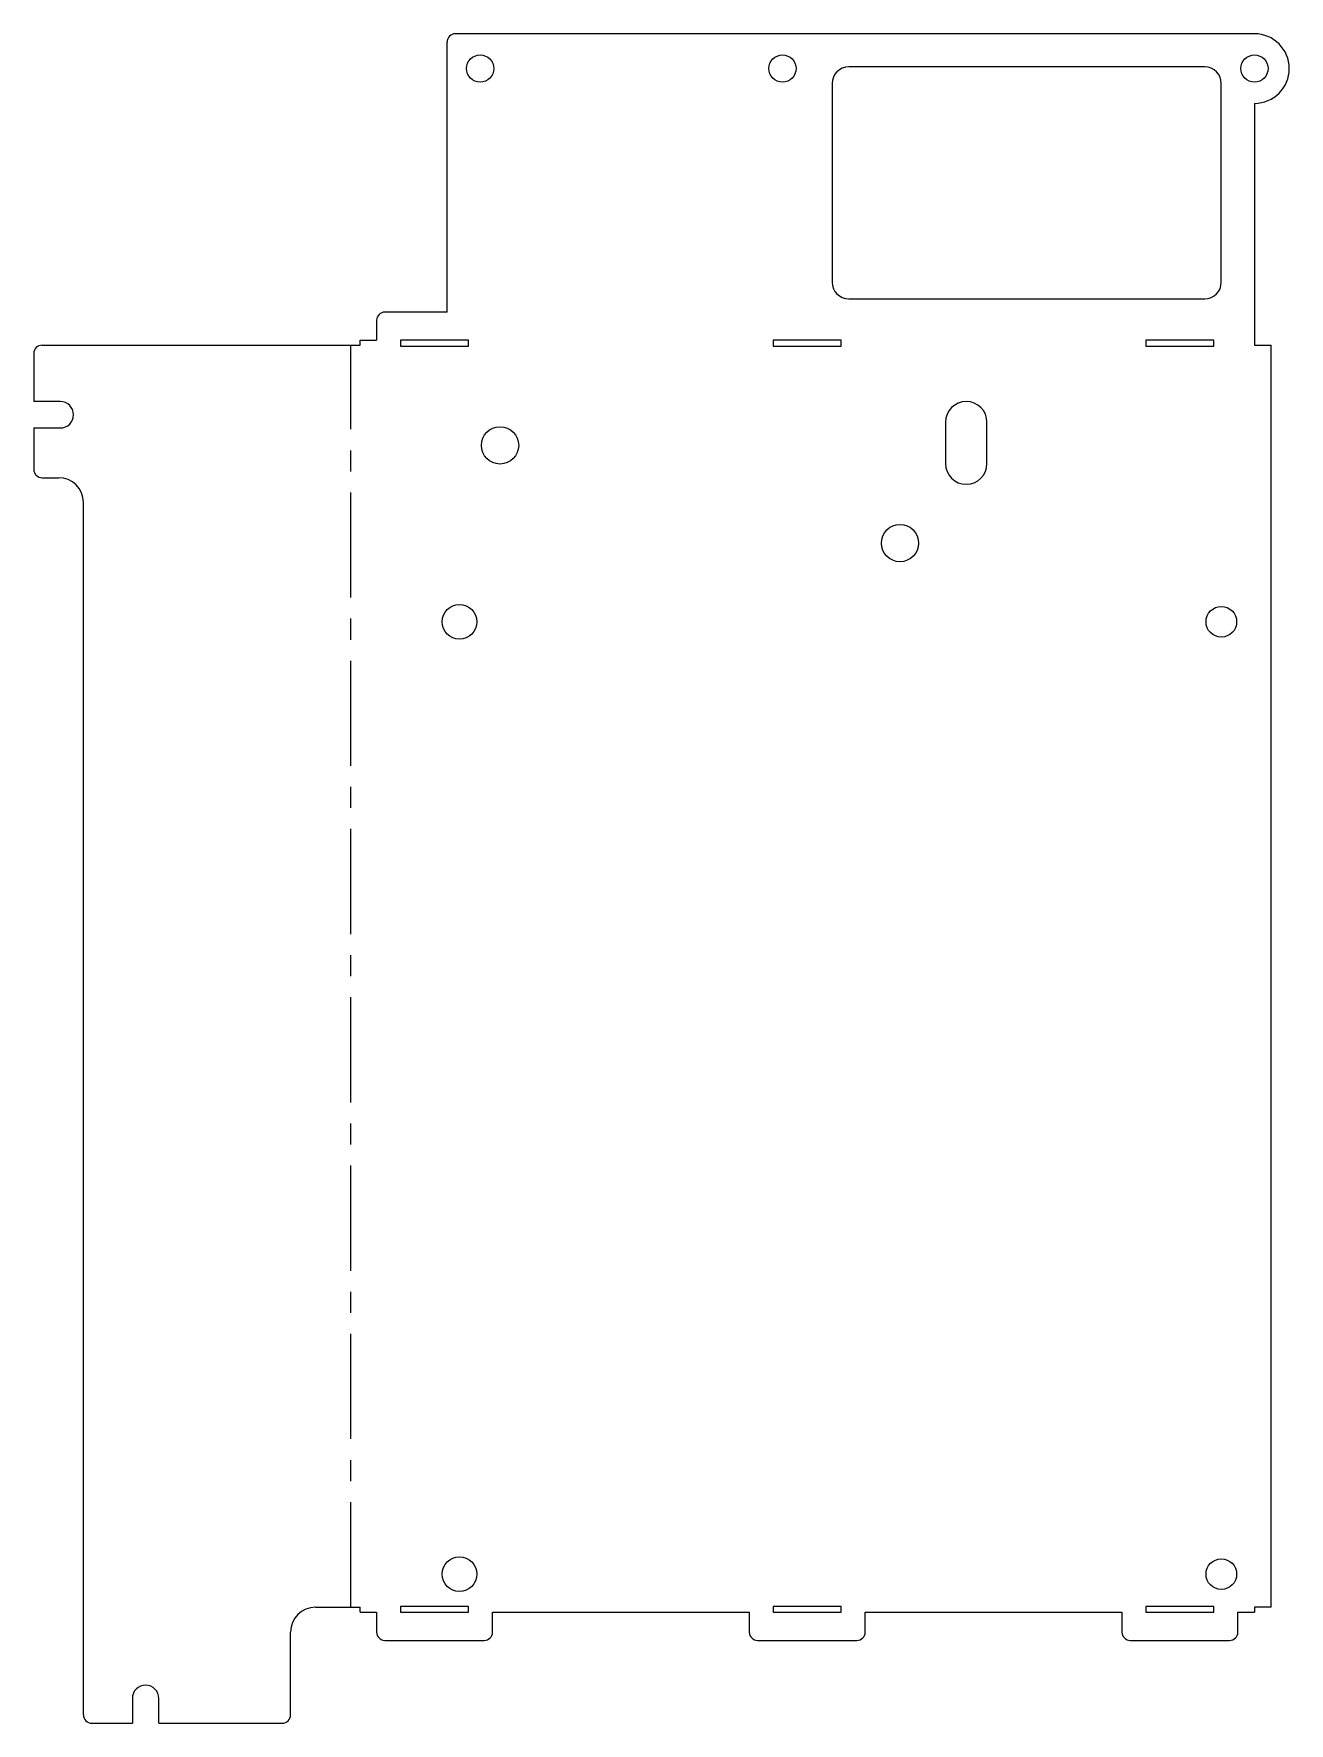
# Model space of a CAD drawing. Extents: x -43 to 108, y 18 to 222.
import ezdxf

# ---------------------------------------------------------------- set-up
doc = ezdxf.new("R2010")
doc.units = 0
doc.linetypes.add('CENTERX2', pattern=[20.32, 12.7, -2.54, 2.54, -2.54])
doc.layers.get('0').update_dxf_attribs({"linetype": 'CONTINUOUS'})

msp = doc.modelspace()

# ---------------------------------------------------------------- linework, layer by layer
at = {"color": 7, "linetype": 'CONTINUOUS'}
for p, q in [((6.67, 188.58), (6.67, 221.18)), ((104.17, 222.18), (7.67, 222.18)), ((98.17, 218.18), (55.17, 218.18)), ((53.17, 216.18), (53.17, 192.18)), ((100.17, 192.18), (100.17, 216.18)), ((104.17, 213.78), (104.17, 184.58)), ((55.17, 190.18), (98.17, 190.18)), ((6.67, 188.58), (-0.83, 188.58)), ((-1.83, 187.58), (-1.83, 185.18)), ((-42.23, 184.58), (-3.83, 184.58)), ((-3.83, 184.58), (-3.83, 185.18)), ((-3.83, 185.18), (-1.83, 185.18)), ((9.27, 185.18), (1.07, 185.18)), ((1.07, 185.18), (1.07, 184.48)), ((1.07, 184.48), (9.27, 184.48)), ((9.27, 184.48), (9.27, 185.18)), ((54.27, 185.18), (46.07, 185.18)), ((46.07, 185.18), (46.07, 184.48)), ((46.07, 184.48), (54.27, 184.48)), ((54.27, 184.48), (54.27, 185.18)), ((99.27, 185.18), (91.07, 185.18)), ((91.07, 185.18), (91.07, 184.48)), ((91.07, 184.48), (99.27, 184.48)), ((99.27, 184.48), (99.27, 185.18)), ((104.17, 184.58), (106.17, 184.58)), ((106.17, 32.18), (106.17, 184.58)), ((-43.23, 183.58), (-43.23, 177.78)), ((-40.03, 177.78), (-43.23, 177.78)), ((-43.23, 174.58), (-43.23, 169.58)), ((-43.23, 174.58), (-40.03, 174.58)), ((66.87, 175.28), (66.87, 170.28)), ((71.87, 170.28), (71.87, 175.28)), ((-42.23, 168.58), (-40.23, 168.58)), ((-37.23, 19.18), (-37.23, 165.58)), ((-9.23, 32.18), (-3.83, 32.18)), ((-3.83, 31.58), (-3.83, 32.18)), ((-3.83, 31.58), (-1.83, 31.58)), ((-1.83, 31.58), (-1.83, 29.18)), ((9.27, 32.28), (1.07, 32.28)), ((1.07, 32.28), (1.07, 31.58)), ((1.07, 31.58), (9.27, 31.58)), ((9.27, 31.58), (9.27, 32.28)), ((12.17, 31.58), (43.17, 31.58)), ((12.17, 29.18), (12.17, 31.58)), ((43.17, 31.58), (43.17, 29.18)), ((54.27, 32.28), (46.07, 32.28)), ((46.07, 32.28), (46.07, 31.58)), ((46.07, 31.58), (54.27, 31.58)), ((54.27, 31.58), (54.27, 32.28)), ((57.17, 31.58), (88.17, 31.58)), ((57.17, 29.18), (57.17, 31.58)), ((88.17, 31.58), (88.17, 29.18)), ((99.27, 32.28), (91.07, 32.28)), ((91.07, 32.28), (91.07, 31.58)), ((91.07, 31.58), (99.27, 31.58)), ((99.27, 31.58), (99.27, 32.28)), ((102.17, 31.58), (104.17, 31.58)), ((102.17, 29.18), (102.17, 31.58)), ((106.17, 32.18), (104.17, 32.18)), ((104.17, 32.18), (104.17, 31.58)), ((-12.23, 19.18), (-12.23, 29.18)), ((-0.83, 28.18), (11.17, 28.18)), ((44.17, 28.18), (56.17, 28.18)), ((89.17, 28.18), (101.17, 28.18)), ((-31.33, 21.18), (-31.33, 18.18)), ((-28.13, 18.18), (-28.13, 21.18)), ((-36.23, 18.18), (-31.33, 18.18)), ((-28.13, 18.18), (-13.23, 18.18))]:
    msp.add_line(p, q, dxfattribs=at)
at = {"color": 7, "linetype": 'CENTERX2'}
msp.add_line((-4.93, 32.18), (-4.93, 184.58), dxfattribs=at)
at = {"color": 7, "linetype": 'CONTINUOUS'}
for centre, radius in [((10.67, 217.98), 1.64), ((47.17, 217.98), 1.64), ((104.17, 217.98), 1.64), ((13.07, 172.48), 2.25), ((61.37, 160.68), 2.25), ((8.17, 151.18), 2.1), ((100.17, 151.18), 1.85), ((8.17, 36.18), 2.1), ((100.17, 36.18), 1.85)]:
    msp.add_circle(centre, radius, dxfattribs=at)
for centre, radius, start, end in [((7.67, 221.18), 1, 90, 180), ((104.17, 217.98), 4.2, 270, 90), ((55.17, 216.18), 2, 90, 180), ((98.17, 216.18), 2, 0, 90), ((55.17, 192.18), 2, 180, 270), ((98.17, 192.18), 2, 270, 0), ((-0.83, 187.58), 1, 90, 180), ((-42.23, 183.58), 1, 90, 180), ((-40.03, 176.18), 1.6, 270, 90), ((69.37, 175.28), 2.5, 0, 180), ((-42.23, 169.58), 1, 180, 270), ((69.37, 170.28), 2.5, 180, 0), ((-40.23, 165.58), 3, 0, 90), ((-9.23, 29.18), 3, 90, 180), ((-0.83, 29.18), 1, 180, 270), ((11.17, 29.18), 1, 270, 0), ((44.17, 29.18), 1, 180, 270), ((56.17, 29.18), 1, 270, 0), ((89.17, 29.18), 1, 180, 270), ((101.17, 29.18), 1, 270, 0), ((-29.73, 21.18), 1.6, 0, 180), ((-36.23, 19.18), 1, 180, 270), ((-13.23, 19.18), 1, 270, 0)]:
    msp.add_arc(centre, radius, start, end, dxfattribs=at)

doc.saveas('drawing.dxf')
